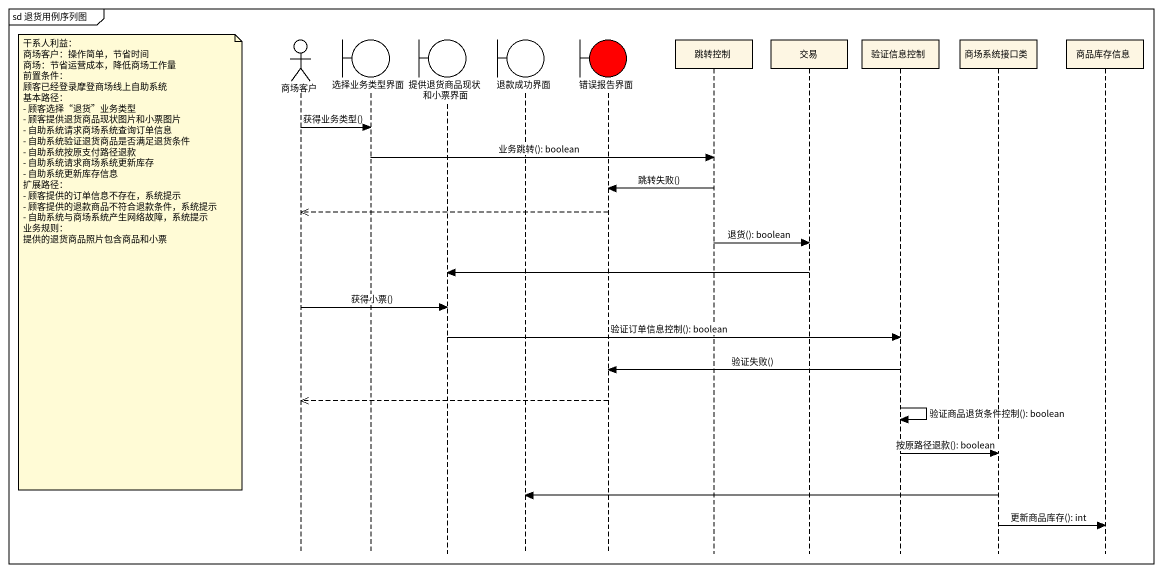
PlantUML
@startuml
mainframe sd 退货用例序列图
hide footbox
actor 商场客户
boundary 选择业务类型界面
boundary 提供退货商品现状和小票界面
boundary 退款成功界面
boundary 错误报告界面 #FF0000
participant 跳转控制
participant 交易
participant 验证信息控制
participant 商场系统接口类
participant 商品库存信息

商场客户 -> 选择业务类型界面 : 获得业务类型()
选择业务类型界面 -> 跳转控制 : 业务跳转(): boolean
跳转控制 -> 错误报告界面 : 跳转失败()
错误报告界面 -->> 商场客户
跳转控制 -> 交易 : 退货(): boolean
note left of 商场客户
  干系人利益：
  商场客户：操作简单，节省时间
  商场：节省运营成本，降低商场工作量
  前置条件：
  顾客已经登录摩登商场线上自助系统
  基本路径：
  - 顾客选择“退货”业务类型
  - 顾客提供退货商品现状图片和小票图片
  - 自助系统请求商场系统查询订单信息
  - 自助系统验证退货商品是否满足退货条件
  - 自助系统按原支付路径退款
  - 自助系统请求商场系统更新库存
  - 自助系统更新库存信息
  扩展路径：
  - 顾客提供的订单信息不存在，系统提示
  - 顾客提供的退款商品不符合退款条件，系统提示
  - 自助系统与商场系统产生网络故障，系统提示
  业务规则：
  提供的退货商品照片包含商品和小票
end note
交易 -> 提供退货商品现状和小票界面
商场客户 -> 提供退货商品现状和小票界面 : 获得小票()
提供退货商品现状和小票界面 -> 验证信息控制 : 验证订单信息控制(): boolean
验证信息控制 -> 错误报告界面 : 验证失败()
错误报告界面 -->> 商场客户
验证信息控制 -> 验证信息控制 : 验证商品退货条件控制(): boolean
验证信息控制 -> 商场系统接口类 : 按原路径退款(): boolean
商场系统接口类 -> 退款成功界面
商场系统接口类 -> 商品库存信息 : 更新商品库存(): int
@enduml
